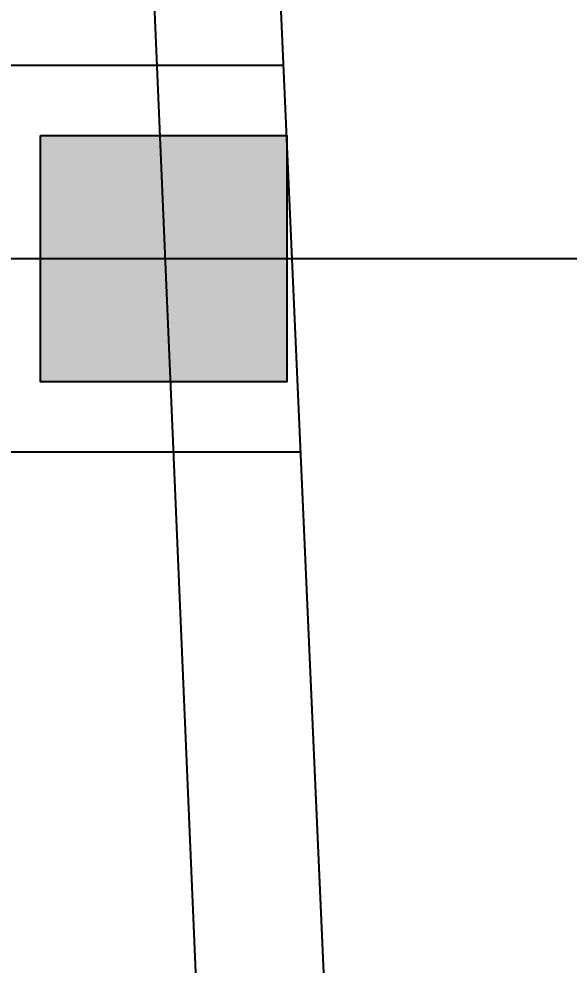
# Model space of a CAD drawing. Header units: inches. Extents: x -4597 to 93300, y -11124 to 5932.
# Drawn here: x 213.6 to 244.8, y -9288.1 to -9234.3 of the extents above; entities that cross this region are included whole.
import ezdxf

# ---------------------------------------------------------------- set-up
doc = ezdxf.new("R2010")
doc.units = ezdxf.units.IN
doc.header["$LTSCALE"] = 0.5
doc.header["$MEASUREMENT"] = 0
doc.header["$PDMODE"] = 66
doc.layers.add('hatch', color=9, linetype='Continuous', lineweight=0)
doc.layers.add('Toilet', color=7, linetype='Continuous', lineweight=25)
doc.styles.get("Standard").update_dxf_attribs({"font": 'arial.ttf'})
doc.dimstyles.new('S8', dxfattribs={"dimtxt": 5, "dimasz": 1, "dimexe": 6, "dimexo": 18, "dimgap": 1.9375, "dimtad": 1, "dimdec": 0, "dimzin": 3, "dimdsep": 46, "dimlunit": 4, "dimtxsty": 'Standard', "dimblk": 'dot 2', "dimcen": 12, "dimse1": 1, "dimse2": 1, "dimclrd": 1, "dimclre": 1, "dimclrt": 256, "dimadec": 0, "dimazin": 0, "dimtfac": 0.75, "dimtdec": 0, "dimtix": 1, "dimtmove": 1, "dimatfit": 3, "dimldrblk": 'DOT', "dimfxl": 1, "dimtolj": 1, "dimtzin": 0, "dimlwd": 9, "dimlwe": 9, "dimarcsym": 0})

# ---------------------------------------------------------------- blocks, each defined once
blk = doc.blocks.new('dot1')
at = {"layer": 'hatch'}
h = blk.add_hatch(color=256, dxfattribs=at)
edge = h.paths.add_edge_path()
edge.add_arc((0, 0), 1, 0, 360)
for p, q in [((0, 3), (0, -3)), ((3, 0), (-3, 0))]:
    blk.add_line(p, q, dxfattribs=at)
blk.add_circle((0, 0), 1, dxfattribs=at)
blk = doc.blocks.new('dot 2')
at = {"layer": 'hatch', "xscale": 0.5, "yscale": 0.5, "zscale": 0.5}
blk.add_blockref('dot1', (0, 0), dxfattribs=at)
blk = doc.blocks.new('*D477')
at = {"layer": 'Defpoints', "color": 0, "transparency": 16777216}
for p in [(227.518, -9211.965), (230.707, -9283.965), (272.515, -9283.965)]:
    blk.add_point(p, dxfattribs=at)
at = {"layer": 'Toilet', "color": 1, "lineweight": 9, "transparency": 16777216}
blk.add_line((272.515, -9212.965), (272.515, -9282.965), dxfattribs=at)
for p, rotation in [((272.515, -9211.965), 90), ((272.515, -9283.965), 270)]:
    blk.add_blockref('dot 2', p, dxfattribs=dict(at, rotation=rotation))
at = {"layer": 'Toilet', "transparency": 16777216, "insert": (268.024, -9247.965), "char_height": 5, "attachment_point": 5, "rotation": 90}
blk.add_mtext('\\A1;6\'-0"', dxfattribs=at)
blk = doc.blocks.new('_Dot')
at = {"color": 0, "linetype": 'ByBlock', "lineweight": -2}
blk.add_line((-0.5, 0), (-1, 0), dxfattribs=at)
at = {"color": 0, "linetype": 'ByBlock', "const_width": 0.5}
blk.add_lwpolyline([(-0.25, 0, 1), (0.25, 0, 1)], format="xyb", close=True, dxfattribs=at)
blk = doc.blocks.new('*D478')
at = {"layer": 'Defpoints', "color": 0, "transparency": 16777216}
for p in [(230.707, -9283.965), (233.132, -9338.709), (272.515, -9338.709)]:
    blk.add_point(p, dxfattribs=at)
at = {"layer": 'Toilet', "color": 1, "lineweight": 9, "transparency": 16777216}
blk.add_line((272.515, -9284.965), (272.515, -9337.709), dxfattribs=at)
for p, rotation in [((272.515, -9283.965), 90), ((272.515, -9338.709), 270)]:
    blk.add_blockref('dot 2', p, dxfattribs=dict(at, rotation=rotation))
at = {"layer": 'Toilet', "transparency": 16777216, "insert": (268.077, -9311.337), "char_height": 5, "attachment_point": 5, "rotation": 90}
blk.add_mtext('\\A1;4\'-7"', dxfattribs=at)

msp = doc.modelspace()

# ---------------------------------------------------------------- hatches: boundary and pattern name
at = {"layer": 'Toilet'}
msp.add_hatch(color=1, dxfattribs=at).paths.add_polyline_path([(228.802, -9240.965), (214.802, -9240.965), (214.802, -9254.965), (228.802, -9254.965)])

# ---------------------------------------------------------------- linework, layer by layer
msp.add_line((209.772, -8964.497), (234.903, -9552.712))
for p, q in [((235.63, -9395.111), (221.626, -9078.965)), ((240.162, -9497.404), (222.645, -9101.965)), ((-129.061, -9247.965), (297.889, -9247.965))]:
    msp.add_line(p, q, dxfattribs=at)
msp.add_lwpolyline([(229.599, -9258.965), (210.802, -9258.965), (210.802, -9236.965), (228.625, -9236.965)], dxfattribs=at)
msp.add_lwpolyline([(214.802, -9240.965), (228.802, -9240.965), (228.802, -9254.965), (214.802, -9254.965)], close=True, dxfattribs=at)
msp.add_lwpolyline([(214.802, -9240.965), (228.802, -9240.965), (228.802, -9254.965), (214.802, -9254.965)], close=True, dxfattribs=at)
msp.add_lwpolyline([(214.802, -9240.965), (228.802, -9240.965), (228.802, -9254.965), (214.802, -9254.965)], close=True, dxfattribs=at)

# ---------------------------------------------------------------- dimensions: what is measured, and where the dimension line sits
for base, p1, p2, picture, middle in [((272.515, -9283.965), (227.518, -9211.965), (230.707, -9283.965), '*D477', (268.024, -9247.965)), ((272.515, -9338.709), (230.707, -9283.965), (233.132, -9338.709), '*D478', (268.077, -9311.337))]:
    dim = msp.add_linear_dim(base=base, p1=p1, p2=p2, angle=90, dimstyle='S8', override={"dimfxl": 2, "dimfxlon": 1, "dimarcsym": 1}, dxfattribs=at)
    dim.commit()
    dim.dimension.update_dxf_attribs({"geometry": picture, "text_midpoint": middle})

doc.saveas('drawing.dxf')
